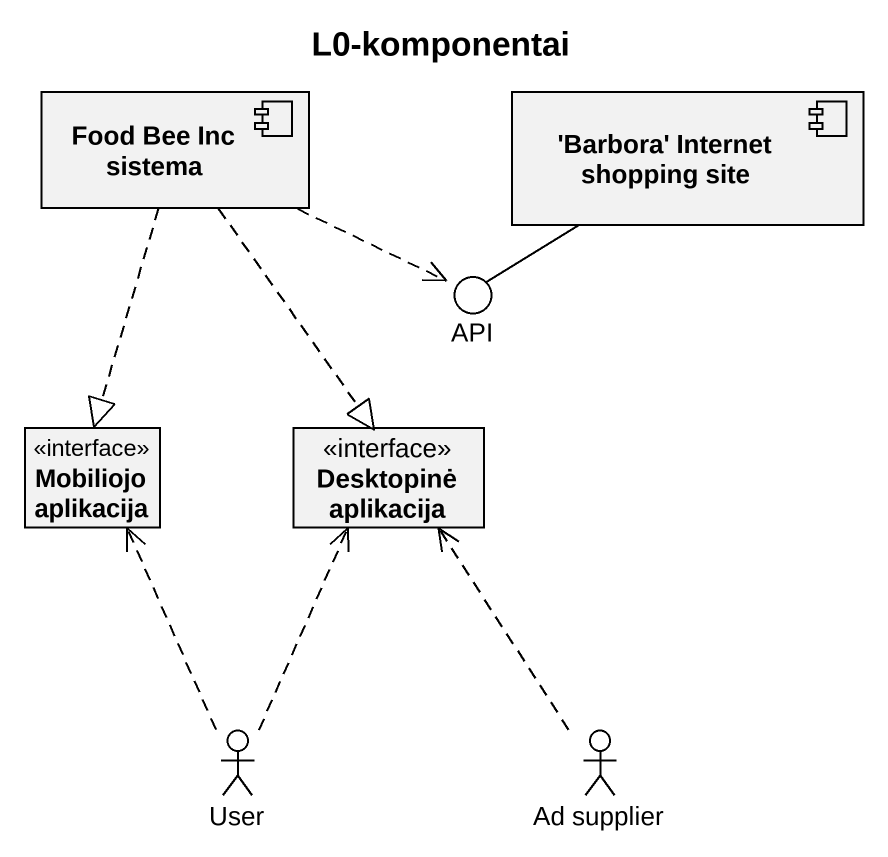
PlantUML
@startuml
title L0-komponentai
allowmixing
hide circle
hide empty members
component "Food Bee Inc sistema" as Food_Bee_Inc_sistema
component "'Barbora' Internet shopping site" as Barbora_Internet_shopping
() API
interface "Mobiliojo aplikacija" as Mobiliojo_aplikacija
interface "Desktopinė aplikacija" as Desktopinė_aplikacija
actor User
actor "Ad supplier" as Ad_supplier
Food_Bee_Inc_sistema .right.> API
Food_Bee_Inc_sistema ..|> Mobiliojo_aplikacija
Food_Bee_Inc_sistema ..|> Desktopinė_aplikacija
Barbora_Internet_shopping -- API
User .up.> Mobiliojo_aplikacija
User .up.> Desktopinė_aplikacija
Ad_supplier .up.> Desktopinė_aplikacija
@enduml
